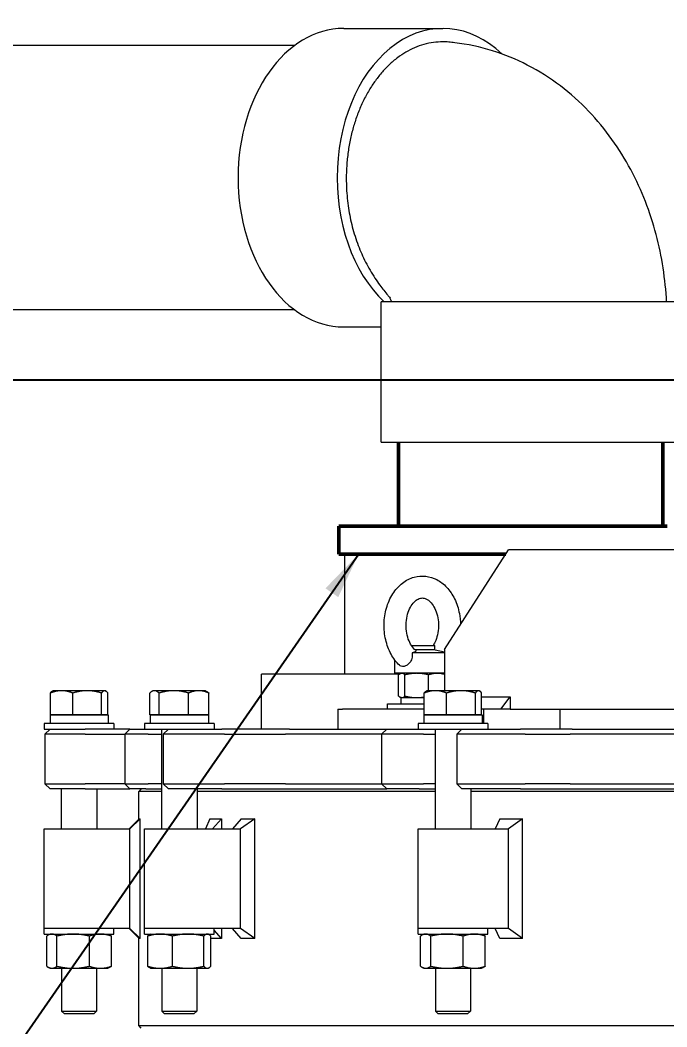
# Model space of a CAD drawing. Header units: inches. Extents: x 15 to 402, y 6 to 258.
# Drawn here: x 287.05 to 303.27, y 114.27 to 139.52 of the extents above; entities that cross this region are included whole.
import ezdxf

# ---------------------------------------------------------------- set-up
doc = ezdxf.new("R2010")
doc.units = ezdxf.units.IN
doc.header["$LTSCALE"] = 12
doc.header["$MEASUREMENT"] = 0
for name, color, linetype, lineweight in [('Dimension (ANSI)', 7, 'Continuous', 25), ('Symbol (ANSI)', 7, 'Continuous', 25), ('Visible (ANSI)', 7, 'Continuous', 50)]:
    doc.layers.add(name, color=color, linetype=linetype, lineweight=lineweight)
doc.styles.add('MEMCOR Medium', font='arial.ttf')
doc.dimstyles.new('Default (ANSI)', dxfattribs={"dimscale": 12, "dimtxt": 0.15, "dimasz": 0.098425, "dimexe": 0.125, "dimexo": 0.0625, "dimgap": 0.031496, "dimtad": 0, "dimtih": 1, "dimtoh": 1, "dimdec": 4, "dimrnd": 1e-08, "dimzin": 3, "dimdsep": 46, "dimlunit": 5, "dimtxsty": 'MEMCOR Medium', "dimcen": 0.09, "dimdle": 0.393701, "dimclrd": 256, "dimclre": 256, "dimclrt": 256, "dimadec": 0, "dimazin": 1, "dimtfac": 0.8, "dimtofl": 0, "dimtmove": 0, "dimatfit": 3, "dimfxl": 1, "dimfrac": 1, "dimtolj": 1, "dimtzin": 4, "dimlwd": -1, "dimlwe": -1, "dimarcsym": 0})
doc.dimstyles.new('Default (ANSI)$7', dxfattribs={"dimscale": 12, "dimtxt": 0.15, "dimasz": 0.098425, "dimexe": 0.125, "dimexo": 0.0625, "dimgap": 0.031496, "dimtad": 0, "dimtih": 1, "dimtoh": 1, "dimdec": 4, "dimrnd": 1e-08, "dimzin": 3, "dimdsep": 46, "dimlunit": 5, "dimtxsty": 'MEMCOR Medium', "dimcen": 0.09, "dimdle": 0.393701, "dimclrd": 256, "dimclre": 256, "dimclrt": 256, "dimadec": 0, "dimazin": 1, "dimtfac": 0.8, "dimtofl": 0, "dimtmove": 0, "dimatfit": 3, "dimfxl": 1, "dimfrac": 1, "dimtolj": 1, "dimtzin": 4, "dimlwd": -1, "dimlwe": -1, "dimarcsym": 0})

# ---------------------------------------------------------------- blocks, each defined once
blk = doc.blocks.new('*D27')
at = {"layer": 'Defpoints', "color": 0, "transparency": 16777216}
for p in [(306.861, 130.491), (258.848, 39.736), (286.657, 39.736)]:
    blk.add_point(p, dxfattribs=at)
at = {"layer": 'Dimension (ANSI)', "transparency": 16777216}
for p, q in [((306.111, 130.491), (257.348, 130.491)), ((258.848, 129.31), (258.848, 91.259)), ((258.848, 40.917), (258.848, 78.967)), ((285.907, 39.736), (257.348, 39.736))]:
    blk.add_line(p, q, dxfattribs=at)
for points in [[(258.651, 129.31), (259.045, 129.31), (258.848, 130.491)], [(258.651, 40.917), (259.045, 40.917), (258.848, 39.736)]]:
    blk.add_solid(points, dxfattribs=at)
at = {"layer": 'Dimension (ANSI)', "transparency": 16777216, "char_height": 1.8, "attachment_point": 5, "style": 'MEMCOR Medium'}
for s, insert in [('\\A1; \\fArial|b0|i0;90{\\H0.8x;\\S3#4;} in', (258.848, 86.962)), ('\\A1;[2305.2 mm]{\\P\\fArial|b0|i0;SHIPPING HEIGHT\\P\\fArial|b0|i0;REF.}', (258.848, 80.816))]:
    blk.add_mtext(s, dxfattribs=dict(at, insert=insert))

msp = doc.modelspace()

# ---------------------------------------------------------------- linework, layer by layer
at = {"layer": 'Visible (ANSI)', "linetype": 'Continuous', "lineweight": 18}
for p, q in [((295.16847, 139.31161), (297.65183, 139.31161)), ((293.93384, 138.87961), (276.78758, 138.87961)), ((303.60109, 132.44911), (296.11209, 132.44911)), ((296.11209, 128.93711), (296.11209, 132.44911)), ((293.93384, 132.25461), (276.78758, 132.25461)), ((295.16847, 131.82261), (296.11209, 131.82261)), ((296.11209, 128.93711), (303.60109, 128.93711)), ((299.22086, 126.11086), (295.20034, 126.11086)), ((295.20034, 123.11086), (295.20034, 126.11086)), ((297.69297, 123.73586), (299.30128, 126.23586)), ((308.67772, 126.23586), (299.30128, 126.23586)), ((296.86609, 123.83586), (297.43896, 123.83586)), ((297.45146, 123.82336), (296.87433, 123.82336)), ((297.43896, 123.83586), (297.45146, 123.82336)), ((297.45146, 123.72522), (297.45146, 123.82336)), ((297.69297, 123.73586), (297.69297, 122.69949)), ((297.69297, 123.64667), (296.88572, 123.64667)), ((297.45843, 123.72522), (296.95884, 123.72522)), ((297.45843, 123.72522), (297.69297, 123.67536)), ((296.44999, 123.13486), (296.44999, 123.4693)), ((296.5641, 123.11086), (293.10659, 123.11086)), ((293.10659, 121.73586), (293.10659, 123.11086)), ((297.69297, 123.13486), (296.44999, 123.13486)), ((296.54671, 122.56417), (296.54671, 123.09656)), ((296.60796, 123.13486), (296.58923, 123.12613)), ((296.7054, 122.56417), (296.7054, 123.09656)), ((297.29766, 122.69949), (297.29766, 123.09656)), ((297.66996, 123.13486), (297.6887, 123.12613)), ((287.813, 122.09549), (287.813, 122.6409)), ((287.87724, 122.69949), (287.86269, 122.69109)), ((288.09464, 122.69949), (287.87724, 122.69949)), ((288.7364, 122.69949), (288.09464, 122.69949)), ((288.37627, 122.09549), (288.37627, 122.6409)), ((289.175, 122.69949), (288.7364, 122.69949)), ((289.09652, 122.09549), (289.09652, 122.6409)), ((289.18924, 122.69949), (289.175, 122.69949)), ((289.18924, 122.69949), (289.2038, 122.69109)), ((289.25349, 122.09549), (289.25349, 122.6409)), ((290.30395, 122.09549), (290.30395, 122.6409)), ((290.38899, 122.69949), (290.35508, 122.67991)), ((290.42124, 122.69949), (290.38899, 122.69949)), ((290.90905, 122.69949), (290.42124, 122.69949)), ((290.53853, 122.09549), (290.53853, 122.6409)), ((291.53281, 122.69949), (290.90905, 122.69949)), ((291.27957, 122.09549), (291.27957, 122.6409)), ((291.70099, 122.69949), (291.53281, 122.69949)), ((291.70099, 122.69949), (291.73491, 122.67991)), ((291.78604, 122.09549), (291.78604, 122.6409)), ((296.60796, 122.52586), (296.58923, 122.5346)), ((296.60246, 122.52586), (297.18698, 122.52586)), ((296.60246, 122.52586), (296.60246, 122.36986)), ((297.18698, 122.09549), (297.18698, 122.6409)), ((297.25123, 122.69949), (297.23667, 122.69109)), ((297.46862, 122.69949), (297.25123, 122.69949)), ((298.11038, 122.69949), (297.46862, 122.69949)), ((297.75026, 122.09549), (297.75026, 122.6409)), ((298.54899, 122.69949), (298.11038, 122.69949)), ((298.4705, 122.09549), (298.4705, 122.6409)), ((298.56323, 122.69949), (298.54899, 122.69949)), ((298.56323, 122.69949), (298.57778, 122.69109)), ((298.62747, 122.09549), (298.62747, 122.6409)), ((298.62747, 122.54836), (299.34631, 122.54836)), ((299.10706, 122.23586), (299.34631, 122.54836)), ((299.34631, 122.54836), (299.34631, 122.23586)), ((295.02093, 122.23586), (295.13813, 122.23586)), ((295.02093, 122.23586), (295.02093, 121.73586)), ((297.18698, 122.23586), (295.13813, 122.23586)), ((296.26396, 122.36986), (297.18698, 122.36986)), ((296.26396, 122.23586), (296.26396, 122.36986)), ((298.67641, 122.23586), (298.62747, 122.23586)), ((299.34631, 122.23586), (298.67641, 122.23586)), ((298.67641, 122.23586), (298.67641, 121.87649)), ((299.34631, 122.23586), (299.10706, 122.23586)), ((299.34631, 122.23586), (306.54017, 122.23586)), ((300.5904, 122.23586), (300.5904, 121.73586)), ((287.80374, 122.09549), (289.26274, 122.09549)), ((287.80374, 122.09549), (287.80374, 121.87649)), ((288.09464, 122.09549), (287.813, 122.09549)), ((287.87724, 122.09549), (287.87724, 122.09549)), ((288.37627, 122.09549), (288.09464, 122.09549)), ((288.7364, 122.09549), (288.37627, 122.09549)), ((289.09652, 122.09549), (288.7364, 122.09549)), ((289.175, 122.09549), (289.09652, 122.09549)), ((289.25349, 122.09549), (289.175, 122.09549)), ((289.18924, 122.09549), (289.18924, 122.09549)), ((289.26274, 122.09549), (289.26274, 121.87649)), ((290.42124, 122.09549), (290.30395, 122.09549)), ((290.31549, 122.09549), (291.77449, 122.09549)), ((290.31549, 122.09549), (290.31549, 121.87649)), ((290.38899, 122.09549), (290.38899, 122.09549)), ((290.53853, 122.09549), (290.42124, 122.09549)), ((290.90905, 122.09549), (290.53853, 122.09549)), ((291.27957, 122.09549), (290.90905, 122.09549)), ((291.53281, 122.09549), (291.27957, 122.09549)), ((291.78604, 122.09549), (291.53281, 122.09549)), ((291.70099, 122.09549), (291.70099, 122.09549)), ((291.77449, 122.09549), (291.77449, 121.87649)), ((297.17773, 122.09549), (298.63673, 122.09549)), ((297.17773, 122.09549), (297.17773, 121.87649)), ((297.46862, 122.09549), (297.18698, 122.09549)), ((297.25123, 122.09549), (297.25123, 122.09549)), ((297.75026, 122.09549), (297.46862, 122.09549)), ((298.11038, 122.09549), (297.75026, 122.09549)), ((298.4705, 122.09549), (298.11038, 122.09549)), ((298.54899, 122.09549), (298.4705, 122.09549)), ((298.62747, 122.09549), (298.54899, 122.09549)), ((298.56323, 122.09549), (298.56323, 122.09549)), ((298.63673, 122.09549), (298.63673, 121.87649)), ((289.40824, 121.87649), (287.65824, 121.87649)), ((287.65824, 121.87649), (287.65824, 121.73586)), ((287.65824, 121.73586), (287.80573, 121.73586)), ((287.80573, 121.73586), (287.67573, 121.60586)), ((287.80573, 121.73586), (287.80582, 121.73586)), ((287.80582, 121.73586), (287.81934, 121.73586)), ((287.81934, 121.73586), (288.68808, 121.73586)), ((289.70815, 121.73586), (288.68808, 121.73586)), ((289.40824, 121.87649), (289.40824, 121.73586)), ((289.80909, 121.73586), (289.67909, 121.60586)), ((289.80909, 121.73586), (289.70815, 121.73586)), ((289.80909, 121.73586), (289.90337, 121.73586)), ((289.90337, 121.73586), (290.03771, 121.73586)), ((290.03771, 121.73586), (290.16999, 121.73586)), ((291.91999, 121.87649), (290.16999, 121.87649)), ((290.16999, 121.87649), (290.16999, 121.73586)), ((290.16999, 121.73586), (290.77388, 121.73586)), ((290.59749, 121.73586), (290.59749, 119.23586)), ((290.77388, 121.73586), (290.64388, 121.60586)), ((290.77388, 121.73586), (290.79235, 121.73586)), ((290.79235, 121.73586), (290.95009, 121.73586)), ((290.95009, 121.73586), (292.11409, 121.73586)), ((291.91999, 121.87649), (291.91999, 121.73586)), ((292.99749, 121.73586), (292.11409, 121.73586)), ((293.80828, 121.73586), (292.99749, 121.73586)), ((293.80828, 121.73586), (296.24862, 121.73586)), ((296.24862, 121.73586), (296.11862, 121.60586)), ((296.24862, 121.73586), (296.64378, 121.73586)), ((296.64378, 121.73586), (296.88997, 121.73586)), ((296.88997, 121.73586), (297.05787, 121.73586)), ((298.78223, 121.87649), (297.03223, 121.87649)), ((297.03223, 121.87649), (297.03223, 121.73586)), ((297.05802, 121.73586), (297.05787, 121.73586)), ((297.05802, 121.73586), (298.13299, 121.73586)), ((297.45973, 121.73586), (297.45973, 119.23586)), ((298.13299, 121.73586), (298.00299, 121.60586)), ((298.13299, 121.73586), (298.19706, 121.73586)), ((298.19706, 121.73586), (298.45676, 121.73586)), ((298.45676, 121.73586), (299.60411, 121.73586)), ((298.78223, 121.87649), (298.78223, 121.73586)), ((300.11414, 121.73586), (299.60411, 121.73586)), ((300.89476, 121.73586), (300.11414, 121.73586)), ((300.89476, 121.73586), (304.86994, 121.73586)), ((287.67592, 121.60586), (287.67573, 121.60586)), ((287.67573, 121.60586), (287.67573, 120.36586)), ((287.68952, 121.60586), (287.67592, 121.60586)), ((288.68808, 121.60586), (287.68952, 121.60586)), ((288.68808, 121.60586), (289.67909, 121.60586)), ((289.78746, 121.60586), (289.67909, 121.60586)), ((289.67909, 121.60586), (289.67909, 120.36586)), ((289.92269, 121.60586), (289.78746, 121.60586)), ((290.26888, 121.60586), (289.92269, 121.60586)), ((290.26888, 121.60586), (290.59749, 121.60586)), ((290.68237, 121.60586), (290.64388, 121.60586)), ((290.64388, 121.60586), (290.64388, 120.36586)), ((290.84116, 121.60586), (290.68237, 121.60586)), ((292.17909, 121.60586), (290.84116, 121.60586)), ((292.17909, 121.60586), (293.06249, 121.60586)), ((293.06249, 121.60586), (293.70598, 121.60586)), ((296.11862, 121.60586), (293.70598, 121.60586)), ((296.57283, 121.60586), (296.11862, 121.60586)), ((296.11862, 121.60586), (296.11862, 120.36586)), ((296.82066, 121.60586), (296.57283, 121.60586)), ((297.17046, 121.60586), (296.82066, 121.60586)), ((297.17046, 121.60586), (297.45973, 121.60586)), ((298.13647, 121.60586), (298.00299, 121.60586)), ((298.00299, 121.60586), (298.00299, 120.36586)), ((298.3979, 121.60586), (298.13647, 121.60586)), ((299.7167, 121.60586), (298.3979, 121.60586)), ((299.7167, 121.60586), (300.22673, 121.60586)), ((300.22673, 121.60586), (300.84626, 121.60586)), ((304.85163, 121.60586), (300.84626, 121.60586)), ((287.67573, 120.36586), (287.67592, 120.36586)), ((287.80573, 120.23586), (287.67573, 120.36586)), ((287.67592, 120.36586), (287.68952, 120.36586)), ((287.68952, 120.36586), (288.68808, 120.36586)), ((287.80582, 120.23586), (287.80573, 120.23586)), ((287.81934, 120.23586), (287.80582, 120.23586)), ((288.68808, 120.23586), (287.81934, 120.23586)), ((288.08574, 120.23586), (288.08574, 119.23586)), ((289.67909, 120.36586), (288.68808, 120.36586)), ((288.68808, 120.23586), (289.70815, 120.23586)), ((288.98074, 120.23586), (288.98074, 119.23586)), ((289.67909, 120.36586), (289.78746, 120.36586)), ((289.80909, 120.23586), (289.67909, 120.36586)), ((289.70815, 120.23586), (289.80909, 120.23586)), ((289.78746, 120.36586), (289.92269, 120.36586)), ((289.90337, 120.23586), (289.80909, 120.23586)), ((290.03771, 120.23586), (289.90337, 120.23586)), ((289.92269, 120.36586), (290.26888, 120.36586)), ((290.0935, 120.23586), (290.031, 120.17336)), ((290.20388, 120.23586), (290.03771, 120.23586)), ((290.20388, 120.23586), (290.59749, 120.23586)), ((290.59749, 120.36586), (290.26888, 120.36586)), ((290.64388, 120.36586), (290.68237, 120.36586)), ((290.77388, 120.23586), (290.64388, 120.36586)), ((290.68237, 120.36586), (290.84116, 120.36586)), ((290.79235, 120.23586), (290.77388, 120.23586)), ((290.95009, 120.23586), (290.79235, 120.23586)), ((290.84116, 120.36586), (292.17909, 120.36586)), ((292.11409, 120.23586), (290.95009, 120.23586)), ((291.49249, 120.23586), (291.49249, 119.23586)), ((292.11409, 120.23586), (292.99749, 120.23586)), ((293.06249, 120.36586), (292.17909, 120.36586)), ((292.99749, 120.23586), (293.58428, 120.23586)), ((293.70598, 120.36586), (293.06249, 120.36586)), ((293.58428, 120.23586), (296.24862, 120.23586)), ((293.70598, 120.36586), (296.11862, 120.36586)), ((296.11862, 120.36586), (296.57283, 120.36586)), ((296.24862, 120.23586), (296.11862, 120.36586)), ((296.64378, 120.23586), (296.24862, 120.23586)), ((296.57283, 120.36586), (296.82066, 120.36586)), ((296.88997, 120.23586), (296.64378, 120.23586)), ((296.82066, 120.36586), (297.17046, 120.36586)), ((297.05787, 120.23586), (296.88997, 120.23586)), ((297.05787, 120.23586), (297.45973, 120.23586)), ((297.45973, 120.36586), (297.17046, 120.36586)), ((298.00299, 120.36586), (298.13647, 120.36586)), ((298.13299, 120.23586), (298.00299, 120.36586)), ((298.19706, 120.23586), (298.13299, 120.23586)), ((298.13647, 120.36586), (298.3979, 120.36586)), ((298.45676, 120.23586), (298.19706, 120.23586)), ((298.35473, 120.23586), (298.35473, 119.23586)), ((298.3979, 120.36586), (299.7167, 120.36586)), ((299.60411, 120.23586), (298.45676, 120.23586)), ((299.60411, 120.23586), (300.11414, 120.23586)), ((300.22673, 120.36586), (299.7167, 120.36586)), ((300.11414, 120.23586), (300.61094, 120.23586)), ((300.84626, 120.36586), (300.22673, 120.36586)), ((300.61094, 120.23586), (305.13753, 120.23586)), ((300.84626, 120.36586), (304.85163, 120.36586)), ((290.59749, 120.17336), (290.031, 120.17336)), ((290.031, 119.47855), (290.031, 120.17336)), ((297.45973, 120.17336), (291.49249, 120.17336)), ((306.83371, 120.17336), (298.35473, 120.17336)), ((290.03804, 119.4856), (289.78834, 119.23586)), ((290.0677, 119.4856), (289.80309, 119.23586)), ((290.03804, 119.4856), (290.0677, 119.4856)), ((290.0677, 116.48613), (290.0677, 119.4856)), ((291.81151, 119.4856), (291.70721, 119.23586)), ((291.81151, 119.4856), (292.10175, 119.4856)), ((292.10175, 119.4856), (291.88194, 119.23586)), ((292.10175, 119.4856), (292.10175, 119.23586)), ((292.59462, 119.4856), (292.38194, 119.23586)), ((292.93624, 119.4856), (292.58221, 119.23586)), ((292.59462, 119.4856), (292.93624, 119.4856)), ((292.93624, 116.48613), (292.93624, 119.4856)), ((299.08646, 119.4856), (298.96779, 119.23586)), ((299.08646, 119.4856), (299.6485, 119.4856)), ((299.6485, 119.4856), (299.29992, 119.23586)), ((299.6485, 116.48613), (299.6485, 119.4856)), ((287.65824, 119.23586), (288.53324, 119.23586)), ((287.65824, 116.73586), (287.65824, 119.23586)), ((288.53324, 119.23586), (289.80309, 119.23586)), ((289.80309, 116.73586), (289.80309, 119.23586)), ((290.16999, 119.23586), (291.48249, 119.23586)), ((290.16999, 116.73586), (290.16999, 119.23586)), ((291.48249, 119.23586), (292.58221, 119.23586)), ((292.58221, 116.73586), (292.58221, 119.23586)), ((297.03223, 119.23586), (298.665, 119.23586)), ((297.03223, 116.73586), (297.03223, 119.23586)), ((298.665, 119.23586), (299.29992, 119.23586)), ((299.29992, 116.73586), (299.29992, 119.23586)), ((288.53324, 116.73586), (287.65824, 116.73586)), ((288.53324, 116.73586), (287.65824, 116.73586)), ((287.65824, 116.59524), (287.65824, 116.73586)), ((289.80309, 116.73586), (288.53324, 116.73586)), ((289.40824, 116.59524), (289.40824, 116.73586)), ((290.03804, 116.48613), (289.78834, 116.73586)), ((290.0677, 116.48613), (289.80309, 116.73586)), ((291.48249, 116.73586), (290.16999, 116.73586)), ((291.48249, 116.73586), (290.16999, 116.73586)), ((290.16999, 116.59524), (290.16999, 116.73586)), ((292.58221, 116.73586), (291.48249, 116.73586)), ((291.91999, 116.59524), (291.91999, 116.73586)), ((292.10175, 116.48613), (291.91999, 116.69263)), ((292.10175, 116.73586), (292.10175, 116.48613)), ((292.59462, 116.48613), (292.38194, 116.73586)), ((292.93624, 116.48613), (292.58221, 116.73586)), ((298.665, 116.73586), (297.03223, 116.73586)), ((298.665, 116.73586), (297.03223, 116.73586)), ((297.03223, 116.59524), (297.03223, 116.73586)), ((299.29992, 116.73586), (298.665, 116.73586)), ((298.78223, 116.59524), (298.78223, 116.73586)), ((299.08646, 116.48613), (298.96779, 116.73586)), ((299.6485, 116.48613), (299.29992, 116.73586)), ((287.65824, 116.59524), (289.40824, 116.59524)), ((287.72104, 115.78811), (287.72104, 116.54337)), ((287.81424, 116.59524), (287.77707, 116.5779)), ((287.97814, 115.78811), (287.97814, 116.54337)), ((288.79035, 115.78811), (288.79035, 116.54337)), ((289.25224, 116.59524), (289.28942, 116.5779)), ((289.34545, 115.78811), (289.34545, 116.54337)), ((290.031, 114.29836), (290.031, 116.49317)), ((290.0677, 116.48613), (290.03804, 116.48613)), ((290.16999, 116.59524), (291.91999, 116.59524)), ((290.25558, 115.78811), (290.25558, 116.54337)), ((290.32599, 116.59524), (290.31004, 116.5878)), ((290.87295, 115.78811), (290.87295, 116.54337)), ((291.66236, 115.78811), (291.66236, 116.54337)), ((291.76399, 116.59524), (291.77995, 116.5878)), ((291.76641, 116.59411), (291.76594, 116.59524)), ((291.83441, 115.78811), (291.83441, 116.54337)), ((292.10175, 116.48613), (291.83441, 116.48613)), ((292.93624, 116.48613), (292.59462, 116.48613)), ((297.03223, 116.59524), (298.78223, 116.59524)), ((297.09502, 115.78811), (297.09502, 116.54337)), ((297.18823, 116.59524), (297.15105, 116.5779)), ((297.35213, 115.78811), (297.35213, 116.54337)), ((298.16433, 115.78811), (298.16433, 116.54337)), ((298.62623, 116.59524), (298.6634, 116.5779)), ((298.71943, 115.78811), (298.71943, 116.54337)), ((299.6485, 116.48613), (299.08646, 116.48613)), ((287.81424, 115.73624), (287.77707, 115.75357)), ((287.81424, 115.73624), (287.84959, 115.73624)), ((287.84959, 115.73624), (288.38425, 115.73624)), ((288.09574, 115.73624), (288.09574, 114.6616)), ((288.38425, 115.73624), (289.0679, 115.73624)), ((288.97074, 115.73624), (288.97074, 114.6616)), ((289.0679, 115.73624), (289.25224, 115.73624)), ((289.25224, 115.73624), (289.28942, 115.75357)), ((290.32599, 115.73624), (290.31004, 115.74368)), ((290.32599, 115.73624), (290.56426, 115.73624)), ((290.56426, 115.73624), (291.26766, 115.73624)), ((290.60749, 115.73624), (290.60749, 114.6616)), ((291.26766, 115.73624), (291.74839, 115.73624)), ((291.48249, 115.73624), (291.48249, 114.6616)), ((291.74839, 115.73624), (291.76399, 115.73624)), ((291.76399, 115.73624), (291.77995, 115.74368)), ((297.18823, 115.73624), (297.15105, 115.75357)), ((297.18823, 115.73624), (297.22357, 115.73624)), ((297.22357, 115.73624), (297.75823, 115.73624)), ((297.46973, 115.73624), (297.46973, 114.6616)), ((297.75823, 115.73624), (298.44188, 115.73624)), ((298.34473, 115.73624), (298.34473, 114.6616)), ((298.44188, 115.73624), (298.62623, 115.73624)), ((298.62623, 115.73624), (298.6634, 115.75357)), ((288.09574, 114.6616), (288.97074, 114.6616)), ((288.1639, 114.59549), (288.09574, 114.6616)), ((288.90258, 114.59549), (288.97074, 114.6616)), ((290.60749, 114.6616), (291.48249, 114.6616)), ((290.67566, 114.59549), (290.60749, 114.6616)), ((291.41433, 114.59549), (291.48249, 114.6616)), ((297.46973, 114.6616), (298.34473, 114.6616)), ((297.53789, 114.59549), (297.46973, 114.6616)), ((298.27656, 114.59549), (298.34473, 114.6616)), ((288.90258, 114.59549), (288.1639, 114.59549)), ((291.41433, 114.59549), (290.67566, 114.59549)), ((298.27656, 114.59549), (297.53789, 114.59549)), ((290.031, 114.29836), (310.0453, 114.29836)), ((290.0935, 114.23586), (290.031, 114.29836))]:
    msp.add_line(p, q, dxfattribs=at)
at = {"layer": 'Visible (ANSI)'}
for p, q in [((296.54409, 128.93711), (296.54409, 126.82711)), ((303.16909, 128.93711), (303.16909, 126.82711)), ((303.28242, 126.82711), (295.04409, 126.82711)), ((295.04409, 126.12711), (295.04409, 126.82711)), ((299.23131, 126.12711), (295.04409, 126.12711)), ((295.54409, 126.11086), (295.54409, 126.12711))]:
    msp.add_line(p, q, dxfattribs=at)
at = {"layer": 'Visible (ANSI)', "linetype": 'Continuous', "lineweight": 18}
for centre, start_param, end_param in [((297.65183, 135.56711), 5.69076314, 8.83792589), ((295.16847, 135.56711), 0, 3.14159265)]:
    msp.add_ellipse(centre, major_axis=(0, 3.7445), ratio=0.70710678, start_param=start_param, end_param=end_param, dxfattribs=at)
for points, knots in [([(297.80158, 138.96763), (297.75059, 138.9721), (297.70048, 138.97421), (297.57728, 138.97421), (297.49928, 138.96925), (297.34073, 138.94762), (297.26018, 138.93094), (297.10073, 138.88605), (297.02181, 138.85782), (296.86949, 138.79193), (296.79609, 138.75427), (296.65829, 138.67348), (296.58752, 138.62661), (296.44678, 138.52065), (296.37681, 138.46156), (296.24155, 138.3336), (296.17623, 138.26471), (296.05324, 138.1212), (295.99559, 138.04659), (295.89, 137.8971), (295.8372, 137.81529), (295.73567, 137.64082), (295.68694, 137.54815), (295.59645, 137.35629), (295.55466, 137.25706), (295.47974, 137.05747), (295.4466, 136.95711), (295.3893, 136.76116), (295.36252, 136.65647), (295.31571, 136.43921), (295.29567, 136.32664), (295.26382, 136.09923), (295.252, 135.98436), (295.23668, 135.75825), (295.23317, 135.64703), (295.23317, 135.38639), (295.24093, 135.21724), (295.2746, 134.88258), (295.3005, 134.71706), (295.36169, 134.4176), (295.40315, 134.25503), (295.50293, 133.94053), (295.56123, 133.7886), (295.67978, 133.52018), (295.75162, 133.37801), (295.90843, 133.10875), (295.99337, 132.98164), (296.1045, 132.8301), (296.13821, 132.7857), (296.20667, 132.69856), (296.24142, 132.65579), (296.29094, 132.59593), (296.31065, 132.5724), (296.33023, 132.54912)], [22.42062061, 22.42062061, 22.42062061, 22.42062061, 22.9448757, 22.9448757, 23.74823639, 23.74823639, 24.55159708, 24.55159708, 25.35495777, 25.35495777, 26.15831846, 26.15831846, 26.96246077, 26.96246077, 27.76660308, 27.76660308, 28.57074539, 28.57074539, 29.3748877, 29.3748877, 30.18073456, 30.18073456, 30.98658141, 30.98658141, 31.79242826, 31.79242826, 32.59827512, 32.59827512, 33.40826295, 33.40826295, 34.21825077, 34.21825077, 35.0282386, 35.0282386, 35.83822643, 35.83822643, 37.01432286, 37.01432286, 38.1904193, 38.1904193, 39.38956898, 39.38956898, 40.58871866, 40.58871866, 41.80108327, 41.80108327, 43.01344788, 43.01344788, 43.46472334, 43.46472334, 43.91599879, 43.91599879, 44.16678736, 44.16678736, 44.16678736, 44.16678736]), ([(303.26602, 132.44911), (303.23674, 133.02005), (303.14965, 133.58873), (302.85357, 134.70229), (302.64467, 135.24749), (302.08824, 136.28923), (301.74029, 136.78662), (300.88059, 137.68543), (300.36646, 138.08718), (299.22015, 138.67772), (298.59814, 138.87652), (297.90166, 138.95811), (297.85167, 138.96324), (297.80158, 138.96764)], [3.21399554, 3.21399554, 3.21399554, 3.21399554, 3.50125948, 3.50125948, 3.78852343, 3.78852343, 4.07578737, 4.07578737, 4.36305131, 4.36305131, 4.62974723, 4.62974723, 4.65031525, 4.65031525, 4.65031525, 4.65031525]), ([(296.372, 132.44911), (296.36539, 132.46893), (296.35884, 132.48634), (296.34679, 132.51564), (296.34129, 132.52752), (296.33246, 132.54526), (296.32913, 132.55111), (296.32685, 132.55494), (296.32648, 132.55551), (296.32648, 132.55551)], [3.582004346, 3.582004346, 3.582004346, 3.582004346, 3.668519823, 3.668519823, 3.7550353, 3.7550353, 3.841550777, 3.841550777, 3.878356107, 3.878356107, 3.878356107, 3.878356107]), ([(296.56589, 123.33797), (296.48284, 123.41751), (296.41276, 123.51198), (296.29575, 123.72711), (296.25072, 123.84926), (296.19185, 124.10611), (296.17855, 124.24099), (296.18505, 124.50969), (296.20487, 124.64348), (296.27707, 124.89757), (296.32937, 125.01793), (296.46397, 125.23089), (296.54567, 125.32423), (296.7289, 125.4666), (296.82842, 125.51858), (297.02979, 125.57419), (297.12995, 125.58212), (297.32349, 125.55932), (297.41662, 125.52966), (297.59421, 125.43718), (297.67742, 125.37215), (297.82979, 125.21017), (297.89654, 125.11043), (298.00513, 124.88662), (298.04532, 124.76137), (298.08588, 124.54356), (298.09487, 124.45334), (298.09638, 124.36294)], [3.73687356, 3.73687356, 3.73687356, 3.73687356, 4.05675463, 4.05675463, 4.39893891, 4.39893891, 4.7465849, 4.7465849, 5.09448316, 5.09448316, 5.44179575, 5.44179575, 5.78078515, 5.78078515, 6.09033418, 6.09033418, 6.36629952, 6.36629952, 6.63599325, 6.63599325, 6.9277844, 6.9277844, 7.25256004, 7.25256004, 7.59648155, 7.59648155, 7.83044386, 7.83044386, 7.83044386, 7.83044386]), ([(296.97333, 123.71289), (296.93775, 123.74173), (296.9013, 123.78179), (296.838, 123.87897), (296.81067, 123.93424), (296.76719, 124.05702), (296.75101, 124.12444), (296.73242, 124.26501), (296.73012, 124.33816), (296.73998, 124.48188), (296.75217, 124.5524), (296.78882, 124.68261), (296.8132, 124.74233), (296.86956, 124.84524), (296.90147, 124.88843), (296.96783, 124.95727), (297.00212, 124.98206), (297.07354, 125.01805), (297.10892, 125.02541), (297.17187, 125.02389), (297.20029, 125.01784), (297.27204, 124.98606), (297.31736, 124.95365), (297.39411, 124.86552), (297.42591, 124.81763), (297.4796, 124.70721), (297.50171, 124.6452), (297.53332, 124.51193), (297.54273, 124.44064), (297.54712, 124.29642), (297.54201, 124.2235), (297.51805, 124.08459), (297.49925, 124.0186), (297.45676, 123.91379), (297.43519, 123.8722), (297.41183, 123.83586)], [3.66205134, 3.66205134, 3.66205134, 3.66205134, 3.96792005, 3.96792005, 4.24808474, 4.24808474, 4.5274672, 4.5274672, 4.80914835, 4.80914835, 5.09125043, 5.09125043, 5.37136844, 5.37136844, 5.6503273, 5.6503273, 5.94087851, 5.94087851, 6.30022792, 6.30022792, 6.58667809, 6.58667809, 6.96513029, 6.96513029, 7.25160166, 7.25160166, 7.53036254, 7.53036254, 7.81097781, 7.81097781, 8.09321161, 8.09321161, 8.3745229, 8.3745229, 8.59174045, 8.59174045, 8.59174045, 8.59174045]), ([(296.88572, 123.64667), (296.8895, 123.59825), (296.88696, 123.54937), (296.86351, 123.46422), (296.84718, 123.43224), (296.80874, 123.37927), (296.78548, 123.3572), (296.73511, 123.32368), (296.70865, 123.31266), (296.6569, 123.30249), (296.63212, 123.30364), (296.59354, 123.31662), (296.57877, 123.32563), (296.56589, 123.33796)], [0, 0, 0, 0, 0.37029726, 0.37029726, 0.67885151, 0.67885151, 0.99389788, 0.99389788, 1.30997279, 1.30997279, 1.63188012, 1.63188012, 1.87314593, 1.87314593, 1.87314593, 1.87314593]), ([(296.97333, 123.71289), (296.97394, 123.7124), (296.97449, 123.7119), (296.98077, 123.7056), (296.98024, 123.69881), (296.96828, 123.6827), (296.9532, 123.67307), (296.91903, 123.65798), (296.90346, 123.65225), (296.88572, 123.64667)], [1.759898399, 1.759898399, 1.759898399, 1.759898399, 1.784784336, 1.784784336, 2.067531016, 2.067531016, 2.443441479, 2.443441479, 2.67734182, 2.67734182, 2.67734182, 2.67734182])]:
    msp.add_open_spline(points, degree=3, knots=knots, dxfattribs=at)
for points, weights in [([(296.62606, 123.13486), (296.58923, 123.13486), (296.54671, 123.09656)], [1, 1.0379548493, 1]), ([(296.7054, 123.09656), (296.66288, 123.13486), (296.62606, 123.13486)], [1, 1.0379548493, 1]), ([(297.00153, 123.13486), (296.8641, 123.13486), (296.7054, 123.09656)], [1, 1.0379548493, 1]), ([(297.29766, 123.09656), (297.13896, 123.13486), (297.00153, 123.13486)], [1, 1.0379548493, 1]), ([(297.51444, 123.13486), (297.41383, 123.13486), (297.29766, 123.09656)], [1, 1.0379548493, 1]), ([(297.69297, 123.1083), (297.59916, 123.13486), (297.51444, 123.13486)], [1.01035335799, 1.03177049212, 1]), ([(297.6887, 123.12613), (297.69082, 123.12514), (297.69297, 123.12403)], [1.01895290532, 1.01902761285, 1.01887469529]), ([(288.09464, 122.69949), (287.96393, 122.69949), (287.813, 122.6409)], [1, 1.0379548493, 1]), ([(287.813, 122.6409), (287.83936, 122.67762), (287.86269, 122.69109)], [1, 1.02345233345, 1.0179222336]), ([(288.37627, 122.6409), (288.22534, 122.69949), (288.09464, 122.69949)], [1, 1.0379548493, 1]), ([(288.7364, 122.69949), (288.56926, 122.69949), (288.37627, 122.6409)], [1, 1.0379548493, 1]), ([(289.09652, 122.6409), (288.90353, 122.69949), (288.7364, 122.69949)], [1, 1.0379548493, 1]), ([(289.175, 122.69949), (289.13858, 122.69949), (289.09652, 122.6409)], [1, 1.0379548493, 1]), ([(289.25349, 122.6409), (289.21143, 122.69949), (289.175, 122.69949)], [1, 1.0379548493, 1]), ([(290.42124, 122.69949), (290.36681, 122.69949), (290.30395, 122.6409)], [1, 1.0379548493, 1]), ([(290.53853, 122.6409), (290.47568, 122.69949), (290.42124, 122.69949)], [1, 1.0379548493, 1]), ([(290.90905, 122.69949), (290.7371, 122.69949), (290.53853, 122.6409)], [1, 1.0379548493, 1]), ([(291.27957, 122.6409), (291.08101, 122.69949), (290.90905, 122.69949)], [1, 1.0379548493, 1]), ([(291.53281, 122.69949), (291.41528, 122.69949), (291.27957, 122.6409)], [1, 1.0379548493, 1]), ([(291.78604, 122.6409), (291.65033, 122.69949), (291.53281, 122.69949)], [1, 1.0379548493, 1]), ([(291.73491, 122.67991), (291.75928, 122.66584), (291.78604, 122.6409)], [1.01844924463, 1.01581143405, 1]), ([(296.54671, 122.56417), (296.58923, 122.52586), (296.62606, 122.52586)], [1, 1.0379548493, 1]), ([(296.62606, 122.52586), (296.66288, 122.52586), (296.7054, 122.56417)], [1, 1.0379548493, 1]), ([(296.7054, 122.56417), (296.8641, 122.52586), (297.00153, 122.52586)], [1, 1.0379548493, 1]), ([(297.00153, 122.52586), (297.09141, 122.52586), (297.18698, 122.54155)], [1, 1.02449977866, 1.01737044191]), ([(297.46862, 122.69949), (297.33791, 122.69949), (297.18698, 122.6409)], [1, 1.0379548493, 1]), ([(297.18698, 122.6409), (297.21334, 122.67762), (297.23667, 122.69109)], [1, 1.02345233345, 1.0179222336]), ([(297.75026, 122.6409), (297.59933, 122.69949), (297.46862, 122.69949)], [1, 1.0379548493, 1]), ([(298.11038, 122.69949), (297.94324, 122.69949), (297.75026, 122.6409)], [1, 1.0379548493, 1]), ([(298.4705, 122.6409), (298.27751, 122.69949), (298.11038, 122.69949)], [1, 1.0379548493, 1]), ([(298.54899, 122.69949), (298.51256, 122.69949), (298.4705, 122.6409)], [1, 1.0379548493, 1]), ([(298.62747, 122.6409), (298.58541, 122.69949), (298.54899, 122.69949)], [1, 1.0379548493, 1]), ([(287.84959, 116.59524), (287.78993, 116.59524), (287.72104, 116.54337)], [1, 1.0379548493, 1]), ([(287.97814, 116.54337), (287.90925, 116.59524), (287.84959, 116.59524)], [1, 1.0379548493, 1]), ([(288.38425, 116.59524), (288.19577, 116.59524), (287.97814, 116.54337)], [1, 1.0379548493, 1]), ([(288.79035, 116.54337), (288.57272, 116.59524), (288.38425, 116.59524)], [1, 1.0379548493, 1]), ([(289.0679, 116.59524), (288.93909, 116.59524), (288.79035, 116.54337)], [1, 1.0379548493, 1]), ([(289.34545, 116.54337), (289.19671, 116.59524), (289.0679, 116.59524)], [1, 1.0379548493, 1]), ([(289.28942, 116.5779), (289.31613, 116.56545), (289.34545, 116.54337)], [1.01844924463, 1.01581143405, 1]), ([(290.56426, 116.59524), (290.421, 116.59524), (290.25558, 116.54337)], [1, 1.0379548493, 1]), ([(290.25558, 116.54337), (290.28447, 116.57587), (290.31004, 116.5878)], [1, 1.02345233345, 1.0179222336]), ([(290.87295, 116.54337), (290.70753, 116.59524), (290.56426, 116.59524)], [1, 1.0379548493, 1]), ([(291.26766, 116.59524), (291.08447, 116.59524), (290.87295, 116.54337)], [1, 1.0379548493, 1]), ([(291.66236, 116.54337), (291.45084, 116.59524), (291.26766, 116.59524)], [1, 1.0379548493, 1]), ([(291.74839, 116.59524), (291.70846, 116.59524), (291.66236, 116.54337)], [1, 1.0379548493, 1]), ([(291.83441, 116.54337), (291.78831, 116.59524), (291.74839, 116.59524)], [1, 1.0379548493, 1]), ([(297.22357, 116.59524), (297.16391, 116.59524), (297.09502, 116.54337)], [1, 1.0379548493, 1]), ([(297.35213, 116.54337), (297.28323, 116.59524), (297.22357, 116.59524)], [1, 1.0379548493, 1]), ([(297.75823, 116.59524), (297.56976, 116.59524), (297.35213, 116.54337)], [1, 1.0379548493, 1]), ([(298.16433, 116.54337), (297.9467, 116.59524), (297.75823, 116.59524)], [1, 1.0379548493, 1]), ([(298.44188, 116.59524), (298.31307, 116.59524), (298.16433, 116.54337)], [1, 1.0379548493, 1]), ([(298.71943, 116.54337), (298.5707, 116.59524), (298.44188, 116.59524)], [1, 1.0379548493, 1]), ([(298.6634, 116.5779), (298.69011, 116.56545), (298.71943, 116.54337)], [1.01844924463, 1.01581143405, 1]), ([(287.72104, 115.78811), (287.78993, 115.73624), (287.84959, 115.73624)], [1, 1.0379548493, 1]), ([(287.84959, 115.73624), (287.90925, 115.73624), (287.97814, 115.78811)], [1, 1.0379548493, 1]), ([(287.97814, 115.78811), (288.19577, 115.73624), (288.38425, 115.73624)], [1, 1.0379548493, 1]), ([(288.38425, 115.73624), (288.57272, 115.73624), (288.79035, 115.78811)], [1, 1.0379548493, 1]), ([(288.79035, 115.78811), (288.93909, 115.73624), (289.0679, 115.73624)], [1, 1.0379548493, 1]), ([(289.0679, 115.73624), (289.19671, 115.73624), (289.34545, 115.78811)], [1, 1.0379548493, 1]), ([(289.34545, 115.78811), (289.31613, 115.76603), (289.28942, 115.75357)], [1, 1.01581143405, 1.01844924463]), ([(290.25558, 115.78811), (290.421, 115.73624), (290.56426, 115.73624)], [1, 1.0379548493, 1]), ([(290.31004, 115.74368), (290.28447, 115.7556), (290.25558, 115.78811)], [1.0179222336, 1.02345233345, 1]), ([(290.56426, 115.73624), (290.70753, 115.73624), (290.87295, 115.78811)], [1, 1.0379548493, 1]), ([(290.87295, 115.78811), (291.08447, 115.73624), (291.26766, 115.73624)], [1, 1.0379548493, 1]), ([(291.26766, 115.73624), (291.45084, 115.73624), (291.66236, 115.78811)], [1, 1.0379548493, 1]), ([(291.66236, 115.78811), (291.70846, 115.73624), (291.74839, 115.73624)], [1, 1.0379548493, 1]), ([(291.74839, 115.73624), (291.78831, 115.73624), (291.83441, 115.78811)], [1, 1.0379548493, 1]), ([(297.09502, 115.78811), (297.16391, 115.73624), (297.22357, 115.73624)], [1, 1.0379548493, 1]), ([(297.22357, 115.73624), (297.28323, 115.73624), (297.35213, 115.78811)], [1, 1.0379548493, 1]), ([(297.35213, 115.78811), (297.56976, 115.73624), (297.75823, 115.73624)], [1, 1.0379548493, 1]), ([(297.75823, 115.73624), (297.9467, 115.73624), (298.16433, 115.78811)], [1, 1.0379548493, 1]), ([(298.16433, 115.78811), (298.31307, 115.73624), (298.44188, 115.73624)], [1, 1.0379548493, 1]), ([(298.44188, 115.73624), (298.5707, 115.73624), (298.71943, 115.78811)], [1, 1.0379548493, 1]), ([(298.71943, 115.78811), (298.69011, 115.76603), (298.6634, 115.75357)], [1, 1.01581143405, 1.01844924463])]:
    msp.add_rational_spline(points, weights, degree=2, dxfattribs=at)

# ---------------------------------------------------------------- dimensions: what is measured, and where the dimension line sits
at = {"layer": 'Dimension (ANSI)'}
dim = msp.add_linear_dim(base=(258.84784, 39.73586), p1=(306.86121, 130.49086), p2=(286.65683, 39.73586), angle=90, text=' \\fArial|b0|i0;<> in\\X[2305.2 mm]{\\P\\fArial|b0|i0;SHIPPING HEIGHT\\P\\fArial|b0|i0;REF.}', dimstyle='Default (ANSI)', override={"dimgap": 0.031496, "dimdec": 4, "dimpost": '', "dimtol": 0, "dimlim": 0, "dimtp": 0, "dimtm": 0, "dimtdec": 2, "dimatfit": 1}, dxfattribs=at)
dim.commit()
dim.dimension.update_dxf_attribs({"geometry": '*D27', "text_midpoint": (258.84784, 85.11336), "dimtype": 160})

# ---------------------------------------------------------------- leaders
at = {"layer": 'Symbol (ANSI)', "annotation_type": 0, "has_hookline": 1, "hookline_direction": 1, "text_width": 25.21228}
msp.add_leader([(295.54409, 126.12711), (287.08086, 113.9068), (285.89976, 113.9068)], dimstyle='Default (ANSI)$7', override={"dimtad": 0}, dxfattribs=at)

doc.saveas('drawing.dxf')
